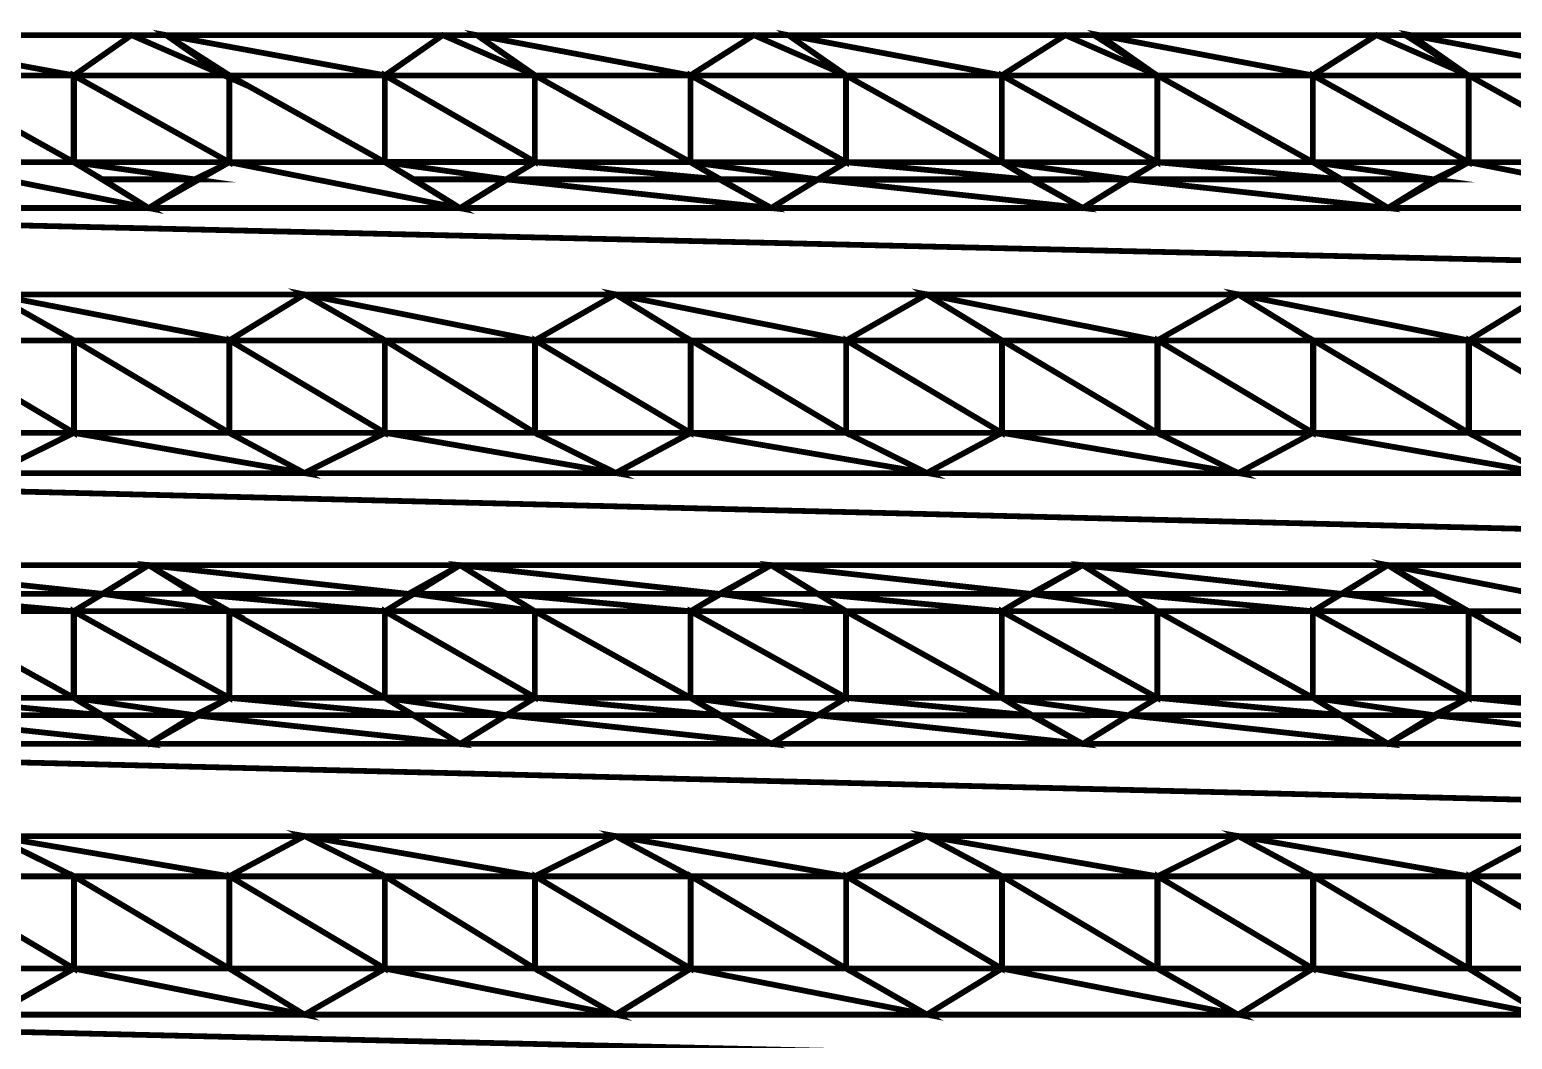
# Model space of a CAD drawing. Extents: x 0 to 210, y 0 to 297.
# Drawn here: x 104.35 to 115.26, y 181.62 to 189.05 of the extents above; entities that cross this region are included whole.
import ezdxf

# ---------------------------------------------------------------- set-up
doc = ezdxf.new("R2010")
doc.units = 0
doc.header["$MEASUREMENT"] = 0
for name, color, linetype in [('C00-00-00-BLACK', 7, 'Continuous'), ('C62-64-65', 252, 'Continuous'), ('C93-95-97', 253, 'Continuous')]:
    doc.layers.add(name, color=color, linetype=linetype)

msp = doc.modelspace()

# ---------------------------------------------------------------- linework, layer by layer
at = {"layer": 'C00-00-00-BLACK', "const_width": 0.0423}
for points in [[(98.7764, 189.005), (126.132, 189.005)], [(104.672, 188.709), (105.095, 189.005)], [(105.35, 189.005), (105.815, 188.709)], [(106.96, 188.709), (107.386, 189.005)], [(107.64, 189.005), (108.064, 188.709)], [(109.209, 188.709), (109.675, 189.005)], [(109.929, 189.005), (110.355, 188.709)], [(111.499, 188.709), (111.967, 189.005)], [(112.178, 189.005), (112.644, 188.709)], [(113.789, 188.709), (114.254, 189.005)], [(114.469, 189.005), (114.935, 188.709)], [(104.672, 188.709), (104.672, 188.07)], [(105.815, 188.709), (105.815, 188.07)], [(106.96, 188.709), (106.96, 188.07)], [(108.064, 188.709), (108.064, 188.07)], [(109.209, 188.709), (109.209, 188.07)], [(110.355, 188.709), (110.355, 188.07)], [(111.499, 188.709), (111.499, 188.07)], [(112.644, 188.709), (112.644, 188.07)], [(113.789, 188.709), (113.789, 188.07)], [(114.935, 188.709), (114.935, 188.07)], [(104.672, 188.07), (105.222, 187.733)], [(105.222, 187.733), (105.815, 188.07)], [(106.96, 188.07), (107.513, 187.733)], [(107.513, 187.733), (108.064, 188.07)], [(109.209, 188.07), (109.802, 187.733)], [(109.802, 187.733), (110.355, 188.07)], [(111.499, 188.07), (112.094, 187.733)], [(112.094, 187.733), (112.644, 188.07)], [(113.789, 188.07), (114.34, 187.733)], [(114.34, 187.733), (114.935, 188.07)], [(104.076, 187.097), (104.672, 186.759)], [(105.815, 186.759), (106.368, 187.097)], [(106.368, 187.097), (106.96, 186.759)], [(108.064, 186.759), (108.657, 187.097)], [(108.657, 187.097), (109.209, 186.759)], [(110.355, 186.759), (110.947, 187.097)], [(110.947, 187.097), (111.499, 186.759)], [(112.644, 186.759), (113.239, 187.097)], [(113.239, 187.097), (113.789, 186.759)], [(114.935, 186.759), (115.485, 187.097)], [(104.672, 186.759), (104.672, 186.079)], [(105.815, 186.759), (105.815, 186.079)], [(106.96, 186.759), (106.96, 186.079)], [(108.064, 186.759), (108.064, 186.079)], [(109.209, 186.759), (109.209, 186.079)], [(110.355, 186.759), (110.355, 186.079)], [(111.499, 186.759), (111.499, 186.079)], [(112.644, 186.759), (112.644, 186.079)], [(113.789, 186.759), (113.789, 186.079)], [(114.935, 186.759), (114.935, 186.079)], [(104.076, 185.783), (104.672, 186.079)], [(105.815, 186.079), (106.368, 185.783)], [(106.368, 185.783), (106.96, 186.079)], [(108.064, 186.079), (108.657, 185.783)], [(108.657, 185.783), (109.209, 186.079)], [(110.355, 186.079), (110.947, 185.783)], [(110.947, 185.783), (111.499, 186.079)], [(112.644, 186.079), (113.239, 185.783)], [(113.239, 185.783), (113.789, 186.079)], [(114.935, 186.079), (115.485, 185.783)], [(104.672, 184.766), (105.222, 185.105)], [(105.222, 185.105), (105.815, 184.766)], [(106.96, 184.766), (107.513, 185.105)], [(107.513, 185.105), (108.064, 184.766)], [(109.209, 184.766), (109.802, 185.105)], [(109.802, 185.105), (110.355, 184.766)], [(111.499, 184.766), (112.094, 185.105)], [(112.094, 185.105), (112.644, 184.766)], [(113.789, 184.766), (114.34, 185.105)], [(114.34, 185.105), (114.935, 184.766)], [(104.672, 184.766), (104.672, 184.129)], [(105.815, 184.766), (105.815, 184.129)], [(106.96, 184.766), (106.96, 184.129)], [(108.064, 184.766), (108.064, 184.129)], [(109.209, 184.766), (109.209, 184.129)], [(110.355, 184.766), (110.355, 184.129)], [(111.499, 184.766), (111.499, 184.129)], [(112.644, 184.766), (112.644, 184.129)], [(113.789, 184.766), (113.789, 184.129)], [(114.935, 184.766), (114.935, 184.129)], [(104.672, 184.129), (105.222, 183.79)], [(105.222, 183.79), (105.815, 184.129)], [(106.96, 184.129), (107.513, 183.79)], [(107.513, 183.79), (108.064, 184.129)], [(109.209, 184.129), (109.802, 183.79)], [(109.802, 183.79), (110.355, 184.129)], [(111.499, 184.129), (112.094, 183.79)], [(112.094, 183.79), (112.644, 184.129)], [(113.789, 184.129), (114.34, 183.79)], [(114.34, 183.79), (114.935, 184.129)], [(104.076, 183.112), (104.672, 182.816)], [(105.815, 182.816), (106.368, 183.112)], [(106.368, 183.112), (106.96, 182.816)], [(108.064, 182.816), (108.657, 183.112)], [(108.657, 183.112), (109.209, 182.816)], [(110.355, 182.816), (110.947, 183.112)], [(110.947, 183.112), (111.499, 182.816)], [(112.644, 182.816), (113.239, 183.112)], [(113.239, 183.112), (113.789, 182.816)], [(114.935, 182.816), (115.485, 183.112)], [(104.672, 182.816), (104.672, 182.137)], [(105.815, 182.816), (105.815, 182.137)], [(106.96, 182.816), (106.96, 182.137)], [(108.064, 182.816), (108.064, 182.137)], [(109.209, 182.816), (109.209, 182.137)], [(110.355, 182.816), (110.355, 182.137)], [(111.499, 182.816), (111.499, 182.137)], [(112.644, 182.816), (112.644, 182.137)], [(113.789, 182.816), (113.789, 182.137)], [(114.935, 182.816), (114.935, 182.137)], [(104.076, 181.798), (104.672, 182.137)], [(105.815, 182.137), (106.368, 181.798)], [(106.368, 181.798), (106.96, 182.137)], [(108.064, 182.137), (108.657, 181.798)], [(108.657, 181.798), (109.209, 182.137)], [(110.355, 182.137), (110.947, 181.798)], [(110.947, 181.798), (111.499, 182.137)], [(112.644, 182.137), (113.239, 181.798)], [(113.239, 181.798), (113.789, 182.137)], [(114.935, 182.137), (115.485, 181.798)]]:
    msp.add_lwpolyline(points, dxfattribs=at)
at = {"layer": 'C62-64-65', "const_width": 0.0423}
for points in [[(105.095, 189.005), (105.775, 188.709), (104.672, 188.709), (105.095, 189.005)], [(105.35, 189.005), (105.095, 189.005), (105.775, 188.709), (105.35, 189.005)], [(107.386, 189.005), (108.066, 188.709), (106.963, 188.709), (107.386, 189.005)], [(107.64, 189.005), (107.386, 189.005), (108.066, 188.709), (107.64, 189.005)], [(109.675, 189.005), (110.352, 188.709), (109.207, 188.709), (109.675, 189.005)], [(109.929, 189.005), (109.675, 189.005), (110.352, 188.709), (109.929, 189.005)], [(111.967, 189.005), (112.644, 188.709), (111.501, 188.709), (111.967, 189.005)], [(112.178, 189.005), (111.967, 189.005), (112.644, 188.709), (112.178, 189.005)], [(114.257, 189.005), (114.935, 188.709), (113.792, 188.709), (114.257, 189.005)], [(114.469, 189.005), (114.257, 189.005), (114.935, 188.709), (114.469, 189.005)], [(105.815, 188.709), (104.669, 188.709), (105.815, 188.07), (105.815, 188.709)], [(104.669, 188.709), (105.815, 188.07), (104.669, 188.07), (104.669, 188.709)], [(108.064, 188.709), (106.96, 188.709), (108.064, 188.073), (108.064, 188.709)], [(106.96, 188.709), (108.064, 188.073), (106.96, 188.073), (106.96, 188.709)], [(110.355, 188.709), (109.209, 188.709), (110.355, 188.07), (110.355, 188.709)], [(109.209, 188.709), (110.355, 188.07), (109.209, 188.07), (109.209, 188.709)], [(112.644, 188.709), (111.499, 188.709), (112.644, 188.07), (112.644, 188.709)], [(111.499, 188.709), (112.644, 188.07), (111.499, 188.07), (111.499, 188.709)], [(114.935, 188.709), (113.789, 188.709), (114.935, 188.07), (114.935, 188.709)], [(113.789, 188.709), (114.935, 188.07), (113.789, 188.07), (113.789, 188.709)], [(104.669, 188.07), (105.561, 187.944), (104.881, 187.944), (104.669, 188.07)], [(106.96, 188.07), (107.852, 187.944), (107.173, 187.944), (106.96, 188.07)], [(109.209, 188.07), (110.144, 187.944), (109.423, 187.944), (109.209, 188.07)], [(111.499, 188.07), (112.431, 187.944), (111.712, 187.944), (111.499, 188.07)], [(113.789, 188.07), (114.68, 187.944), (114.001, 187.944), (113.789, 188.07)], [(105.815, 188.07), (104.669, 188.07), (105.561, 187.944), (105.815, 188.07)], [(108.064, 188.07), (106.96, 188.07), (107.852, 187.944), (108.064, 188.07)], [(110.355, 188.07), (109.209, 188.07), (110.144, 187.944), (110.355, 188.07)], [(112.644, 188.07), (111.499, 188.07), (112.431, 187.944), (112.644, 188.07)], [(114.935, 188.07), (113.789, 188.07), (114.68, 187.944), (114.935, 188.07)], [(104.884, 187.944), (105.561, 187.944), (105.222, 187.733), (104.884, 187.944)], [(107.173, 187.944), (107.852, 187.944), (107.513, 187.733), (107.173, 187.944)], [(109.422, 187.944), (110.144, 187.944), (109.802, 187.733), (109.422, 187.944)], [(111.712, 187.944), (112.431, 187.944), (112.094, 187.733), (111.712, 187.944)], [(114.001, 187.944), (114.68, 187.944), (114.34, 187.733), (114.001, 187.944)], [(104.076, 187.097), (104.672, 186.759), (103.527, 186.759), (104.076, 187.097)], [(106.368, 187.097), (106.96, 186.759), (105.815, 186.759), (106.368, 187.097)], [(108.657, 187.097), (109.209, 186.759), (108.064, 186.759), (108.657, 187.097)], [(110.947, 187.097), (111.499, 186.759), (110.355, 186.759), (110.947, 187.097)], [(113.239, 187.097), (113.789, 186.759), (112.644, 186.759), (113.239, 187.097)], [(115.485, 187.097), (116.08, 186.759), (114.935, 186.759), (115.485, 187.097)], [(103.529, 186.759), (104.672, 186.079), (103.529, 186.079), (103.529, 186.759)], [(105.817, 186.759), (106.96, 186.079), (105.817, 186.079), (105.817, 186.759)], [(108.066, 186.759), (109.209, 186.079), (108.066, 186.079), (108.066, 186.759)], [(110.355, 186.759), (111.499, 186.079), (110.355, 186.079), (110.355, 186.759)], [(112.647, 186.759), (113.789, 186.079), (112.647, 186.079), (112.647, 186.759)], [(114.938, 186.759), (116.08, 186.079), (114.938, 186.079), (114.938, 186.759)], [(104.672, 186.759), (103.529, 186.759), (104.672, 186.079), (104.672, 186.759)], [(106.96, 186.759), (105.817, 186.759), (106.96, 186.079), (106.96, 186.759)], [(109.209, 186.759), (108.066, 186.759), (109.209, 186.079), (109.209, 186.759)], [(111.499, 186.759), (110.355, 186.759), (111.499, 186.079), (111.499, 186.759)], [(113.789, 186.759), (112.647, 186.759), (113.789, 186.079), (113.789, 186.759)], [(116.08, 186.759), (114.938, 186.759), (116.08, 186.079), (116.08, 186.759)], [(103.527, 186.079), (104.672, 186.079), (104.076, 185.783), (103.527, 186.079)], [(105.815, 186.079), (106.96, 186.079), (106.368, 185.783), (105.815, 186.079)], [(108.064, 186.079), (109.209, 186.079), (108.657, 185.783), (108.064, 186.079)], [(110.355, 186.079), (111.499, 186.079), (110.947, 185.783), (110.355, 186.079)], [(112.644, 186.079), (113.789, 186.079), (113.239, 185.783), (112.644, 186.079)], [(114.935, 186.079), (116.08, 186.079), (115.485, 185.783), (114.935, 186.079)], [(105.222, 185.105), (105.561, 184.894), (104.884, 184.894), (105.222, 185.105)], [(107.513, 185.105), (107.852, 184.894), (107.173, 184.894), (107.513, 185.105)], [(109.802, 185.105), (110.144, 184.894), (109.422, 184.894), (109.802, 185.105)], [(112.094, 185.105), (112.431, 184.894), (111.712, 184.894), (112.094, 185.105)], [(114.34, 185.105), (114.68, 184.894), (114.001, 184.894), (114.34, 185.105)], [(105.561, 184.894), (104.881, 184.894), (105.815, 184.766), (105.561, 184.894)], [(104.881, 184.894), (105.815, 184.766), (104.669, 184.766), (104.881, 184.894)], [(107.852, 184.894), (107.173, 184.894), (108.064, 184.766), (107.852, 184.894)], [(107.173, 184.894), (108.064, 184.766), (106.96, 184.766), (107.173, 184.894)], [(110.144, 184.894), (109.423, 184.894), (110.355, 184.766), (110.144, 184.894)], [(109.423, 184.894), (110.355, 184.766), (109.209, 184.766), (109.423, 184.894)], [(112.431, 184.894), (111.712, 184.894), (112.644, 184.766), (112.431, 184.894)], [(111.712, 184.894), (112.644, 184.766), (111.499, 184.766), (111.712, 184.894)], [(114.68, 184.894), (114.001, 184.894), (114.935, 184.766), (114.68, 184.894)], [(114.001, 184.894), (114.935, 184.766), (113.789, 184.766), (114.001, 184.894)], [(105.815, 184.766), (104.669, 184.766), (105.815, 184.129), (105.815, 184.766)], [(104.669, 184.766), (105.815, 184.129), (104.669, 184.129), (104.669, 184.766)], [(108.064, 184.766), (106.96, 184.766), (108.064, 184.132), (108.064, 184.766)], [(106.96, 184.766), (108.064, 184.132), (106.96, 184.132), (106.96, 184.766)], [(110.355, 184.766), (109.209, 184.766), (110.355, 184.129), (110.355, 184.766)], [(109.209, 184.766), (110.355, 184.129), (109.209, 184.129), (109.209, 184.766)], [(112.644, 184.766), (111.499, 184.766), (112.644, 184.129), (112.644, 184.766)], [(111.499, 184.766), (112.644, 184.129), (111.499, 184.129), (111.499, 184.766)], [(114.935, 184.766), (113.789, 184.766), (114.935, 184.129), (114.935, 184.766)], [(113.789, 184.766), (114.935, 184.129), (113.789, 184.129), (113.789, 184.766)], [(105.815, 184.129), (104.669, 184.129), (105.561, 184.001), (105.815, 184.129)], [(104.669, 184.129), (105.561, 184.001), (104.881, 184.001), (104.669, 184.129)], [(108.064, 184.129), (106.96, 184.129), (107.852, 184.001), (108.064, 184.129)], [(106.96, 184.129), (107.852, 184.001), (107.173, 184.001), (106.96, 184.129)], [(110.355, 184.129), (109.209, 184.129), (110.144, 184.001), (110.355, 184.129)], [(109.209, 184.129), (110.144, 184.001), (109.423, 184.001), (109.209, 184.129)], [(112.644, 184.129), (111.499, 184.129), (112.431, 184.001), (112.644, 184.129)], [(111.499, 184.129), (112.431, 184.001), (111.712, 184.001), (111.499, 184.129)], [(114.935, 184.129), (113.789, 184.129), (114.68, 184.001), (114.935, 184.129)], [(113.789, 184.129), (114.68, 184.001), (114.001, 184.001), (113.789, 184.129)], [(104.884, 184.001), (105.561, 184.001), (105.222, 183.79), (104.884, 184.001)], [(107.173, 184.001), (107.852, 184.001), (107.513, 183.79), (107.173, 184.001)], [(109.422, 184.001), (110.144, 184.001), (109.802, 183.79), (109.422, 184.001)], [(111.712, 184.001), (112.431, 184.001), (112.094, 183.79), (111.712, 184.001)], [(114.001, 184.001), (114.68, 184.001), (114.34, 183.79), (114.001, 184.001)], [(104.076, 183.112), (104.672, 182.816), (103.527, 182.816), (104.076, 183.112)], [(106.368, 183.112), (106.96, 182.816), (105.815, 182.816), (106.368, 183.112)], [(108.657, 183.112), (109.209, 182.816), (108.064, 182.816), (108.657, 183.112)], [(110.947, 183.112), (111.499, 182.816), (110.355, 182.816), (110.947, 183.112)], [(113.239, 183.112), (113.789, 182.816), (112.644, 182.816), (113.239, 183.112)], [(115.485, 183.112), (116.08, 182.816), (114.935, 182.816), (115.485, 183.112)], [(104.672, 182.816), (103.529, 182.816), (104.672, 182.137), (104.672, 182.816)], [(103.529, 182.816), (104.672, 182.137), (103.529, 182.137), (103.529, 182.816)], [(106.96, 182.816), (105.817, 182.816), (106.96, 182.137), (106.96, 182.816)], [(105.817, 182.816), (106.96, 182.137), (105.817, 182.137), (105.817, 182.816)], [(109.209, 182.816), (108.066, 182.816), (109.209, 182.137), (109.209, 182.816)], [(108.066, 182.816), (109.209, 182.137), (108.066, 182.137), (108.066, 182.816)], [(111.499, 182.816), (110.355, 182.816), (111.499, 182.137), (111.499, 182.816)], [(110.355, 182.816), (111.499, 182.137), (110.355, 182.137), (110.355, 182.816)], [(113.789, 182.816), (112.647, 182.816), (113.789, 182.137), (113.789, 182.816)], [(112.647, 182.816), (113.789, 182.137), (112.647, 182.137), (112.647, 182.816)], [(116.08, 182.816), (114.938, 182.816), (116.08, 182.137), (116.08, 182.816)], [(114.938, 182.816), (116.08, 182.137), (114.938, 182.137), (114.938, 182.816)], [(103.527, 182.137), (104.672, 182.137), (104.076, 181.798), (103.527, 182.137)], [(105.815, 182.137), (106.96, 182.137), (106.368, 181.798), (105.815, 182.137)], [(108.064, 182.137), (109.209, 182.137), (108.657, 181.798), (108.064, 182.137)], [(110.355, 182.137), (111.499, 182.137), (110.947, 181.798), (110.355, 182.137)], [(112.644, 182.137), (113.789, 182.137), (113.239, 181.798), (112.644, 182.137)], [(114.935, 182.137), (116.08, 182.137), (115.485, 181.798), (114.935, 182.137)]]:
    msp.add_lwpolyline(points, close=True, dxfattribs=at)
at = {"layer": 'C62-64-65'}
for points in [[(105.095, 189.005), (105.775, 188.709), (104.672, 188.709), (105.095, 189.005)], [(105.35, 189.005), (105.095, 189.005), (105.775, 188.709), (105.35, 189.005)], [(107.386, 189.005), (108.066, 188.709), (106.963, 188.709), (107.386, 189.005)], [(107.64, 189.005), (107.386, 189.005), (108.066, 188.709), (107.64, 189.005)], [(109.675, 189.005), (110.352, 188.709), (109.207, 188.709), (109.675, 189.005)], [(109.929, 189.005), (109.675, 189.005), (110.352, 188.709), (109.929, 189.005)], [(111.967, 189.005), (112.644, 188.709), (111.501, 188.709), (111.967, 189.005)], [(112.178, 189.005), (111.967, 189.005), (112.644, 188.709), (112.178, 189.005)], [(114.257, 189.005), (114.935, 188.709), (113.792, 188.709), (114.257, 189.005)], [(114.469, 189.005), (114.257, 189.005), (114.935, 188.709), (114.469, 189.005)], [(105.815, 188.709), (104.669, 188.709), (105.815, 188.07), (105.815, 188.709)], [(104.669, 188.709), (105.815, 188.07), (104.669, 188.07), (104.669, 188.709)], [(108.064, 188.709), (106.96, 188.709), (108.064, 188.073), (108.064, 188.709)], [(106.96, 188.709), (108.064, 188.073), (106.96, 188.073), (106.96, 188.709)], [(110.355, 188.709), (109.209, 188.709), (110.355, 188.07), (110.355, 188.709)], [(109.209, 188.709), (110.355, 188.07), (109.209, 188.07), (109.209, 188.709)], [(112.644, 188.709), (111.499, 188.709), (112.644, 188.07), (112.644, 188.709)], [(111.499, 188.709), (112.644, 188.07), (111.499, 188.07), (111.499, 188.709)], [(114.935, 188.709), (113.789, 188.709), (114.935, 188.07), (114.935, 188.709)], [(113.789, 188.709), (114.935, 188.07), (113.789, 188.07), (113.789, 188.709)], [(105.815, 188.07), (104.669, 188.07), (105.561, 187.944), (105.815, 188.07)], [(104.669, 188.07), (105.561, 187.944), (104.881, 187.944), (104.669, 188.07)], [(108.064, 188.07), (106.96, 188.07), (107.852, 187.944), (108.064, 188.07)], [(106.96, 188.07), (107.852, 187.944), (107.173, 187.944), (106.96, 188.07)], [(110.355, 188.07), (109.209, 188.07), (110.144, 187.944), (110.355, 188.07)], [(109.209, 188.07), (110.144, 187.944), (109.423, 187.944), (109.209, 188.07)], [(112.644, 188.07), (111.499, 188.07), (112.431, 187.944), (112.644, 188.07)], [(111.499, 188.07), (112.431, 187.944), (111.712, 187.944), (111.499, 188.07)], [(114.935, 188.07), (113.789, 188.07), (114.68, 187.944), (114.935, 188.07)], [(113.789, 188.07), (114.68, 187.944), (114.001, 187.944), (113.789, 188.07)], [(104.884, 187.944), (105.561, 187.944), (105.222, 187.733), (104.884, 187.944)], [(107.173, 187.944), (107.852, 187.944), (107.513, 187.733), (107.173, 187.944)], [(109.422, 187.944), (110.144, 187.944), (109.802, 187.733), (109.422, 187.944)], [(111.712, 187.944), (112.431, 187.944), (112.094, 187.733), (111.712, 187.944)], [(114.001, 187.944), (114.68, 187.944), (114.34, 187.733), (114.001, 187.944)], [(104.076, 187.097), (104.672, 186.759), (103.527, 186.759), (104.076, 187.097)], [(106.368, 187.097), (106.96, 186.759), (105.815, 186.759), (106.368, 187.097)], [(108.657, 187.097), (109.209, 186.759), (108.064, 186.759), (108.657, 187.097)], [(110.947, 187.097), (111.499, 186.759), (110.355, 186.759), (110.947, 187.097)], [(113.239, 187.097), (113.789, 186.759), (112.644, 186.759), (113.239, 187.097)], [(115.485, 187.097), (116.08, 186.759), (114.935, 186.759), (115.485, 187.097)], [(104.672, 186.759), (103.529, 186.759), (104.672, 186.079), (104.672, 186.759)], [(103.529, 186.759), (104.672, 186.079), (103.529, 186.079), (103.529, 186.759)], [(106.96, 186.759), (105.817, 186.759), (106.96, 186.079), (106.96, 186.759)], [(105.817, 186.759), (106.96, 186.079), (105.817, 186.079), (105.817, 186.759)], [(109.209, 186.759), (108.066, 186.759), (109.209, 186.079), (109.209, 186.759)], [(108.066, 186.759), (109.209, 186.079), (108.066, 186.079), (108.066, 186.759)], [(111.499, 186.759), (110.355, 186.759), (111.499, 186.079), (111.499, 186.759)], [(110.355, 186.759), (111.499, 186.079), (110.355, 186.079), (110.355, 186.759)], [(113.789, 186.759), (112.647, 186.759), (113.789, 186.079), (113.789, 186.759)], [(112.647, 186.759), (113.789, 186.079), (112.647, 186.079), (112.647, 186.759)], [(116.08, 186.759), (114.938, 186.759), (116.08, 186.079), (116.08, 186.759)], [(114.938, 186.759), (116.08, 186.079), (114.938, 186.079), (114.938, 186.759)], [(103.527, 186.079), (104.672, 186.079), (104.076, 185.783), (103.527, 186.079)], [(105.815, 186.079), (106.96, 186.079), (106.368, 185.783), (105.815, 186.079)], [(108.064, 186.079), (109.209, 186.079), (108.657, 185.783), (108.064, 186.079)], [(110.355, 186.079), (111.499, 186.079), (110.947, 185.783), (110.355, 186.079)], [(112.644, 186.079), (113.789, 186.079), (113.239, 185.783), (112.644, 186.079)], [(114.935, 186.079), (116.08, 186.079), (115.485, 185.783), (114.935, 186.079)], [(105.222, 185.105), (105.561, 184.894), (104.884, 184.894), (105.222, 185.105)], [(107.513, 185.105), (107.852, 184.894), (107.173, 184.894), (107.513, 185.105)], [(109.802, 185.105), (110.144, 184.894), (109.422, 184.894), (109.802, 185.105)], [(112.094, 185.105), (112.431, 184.894), (111.712, 184.894), (112.094, 185.105)], [(114.34, 185.105), (114.68, 184.894), (114.001, 184.894), (114.34, 185.105)], [(104.881, 184.894), (105.815, 184.766), (104.669, 184.766), (104.881, 184.894)], [(105.561, 184.894), (104.881, 184.894), (105.815, 184.766), (105.561, 184.894)], [(107.173, 184.894), (108.064, 184.766), (106.96, 184.766), (107.173, 184.894)], [(107.852, 184.894), (107.173, 184.894), (108.064, 184.766), (107.852, 184.894)], [(109.423, 184.894), (110.355, 184.766), (109.209, 184.766), (109.423, 184.894)], [(110.144, 184.894), (109.423, 184.894), (110.355, 184.766), (110.144, 184.894)], [(111.712, 184.894), (112.644, 184.766), (111.499, 184.766), (111.712, 184.894)], [(112.431, 184.894), (111.712, 184.894), (112.644, 184.766), (112.431, 184.894)], [(114.001, 184.894), (114.935, 184.766), (113.789, 184.766), (114.001, 184.894)], [(114.68, 184.894), (114.001, 184.894), (114.935, 184.766), (114.68, 184.894)], [(105.815, 184.766), (104.669, 184.766), (105.815, 184.129), (105.815, 184.766)], [(104.669, 184.766), (105.815, 184.129), (104.669, 184.129), (104.669, 184.766)], [(108.064, 184.766), (106.96, 184.766), (108.064, 184.132), (108.064, 184.766)], [(106.96, 184.766), (108.064, 184.132), (106.96, 184.132), (106.96, 184.766)], [(110.355, 184.766), (109.209, 184.766), (110.355, 184.129), (110.355, 184.766)], [(109.209, 184.766), (110.355, 184.129), (109.209, 184.129), (109.209, 184.766)], [(112.644, 184.766), (111.499, 184.766), (112.644, 184.129), (112.644, 184.766)], [(111.499, 184.766), (112.644, 184.129), (111.499, 184.129), (111.499, 184.766)], [(114.935, 184.766), (113.789, 184.766), (114.935, 184.129), (114.935, 184.766)], [(113.789, 184.766), (114.935, 184.129), (113.789, 184.129), (113.789, 184.766)], [(105.815, 184.129), (104.669, 184.129), (105.561, 184.001), (105.815, 184.129)], [(104.669, 184.129), (105.561, 184.001), (104.881, 184.001), (104.669, 184.129)], [(108.064, 184.129), (106.96, 184.129), (107.852, 184.001), (108.064, 184.129)], [(106.96, 184.129), (107.852, 184.001), (107.173, 184.001), (106.96, 184.129)], [(110.355, 184.129), (109.209, 184.129), (110.144, 184.001), (110.355, 184.129)], [(109.209, 184.129), (110.144, 184.001), (109.423, 184.001), (109.209, 184.129)], [(112.644, 184.129), (111.499, 184.129), (112.431, 184.001), (112.644, 184.129)], [(111.499, 184.129), (112.431, 184.001), (111.712, 184.001), (111.499, 184.129)], [(114.935, 184.129), (113.789, 184.129), (114.68, 184.001), (114.935, 184.129)], [(113.789, 184.129), (114.68, 184.001), (114.001, 184.001), (113.789, 184.129)], [(104.884, 184.001), (105.561, 184.001), (105.222, 183.79), (104.884, 184.001)], [(107.173, 184.001), (107.852, 184.001), (107.513, 183.79), (107.173, 184.001)], [(109.422, 184.001), (110.144, 184.001), (109.802, 183.79), (109.422, 184.001)], [(111.712, 184.001), (112.431, 184.001), (112.094, 183.79), (111.712, 184.001)], [(114.001, 184.001), (114.68, 184.001), (114.34, 183.79), (114.001, 184.001)], [(104.076, 183.112), (104.672, 182.816), (103.527, 182.816), (104.076, 183.112)], [(106.368, 183.112), (106.96, 182.816), (105.815, 182.816), (106.368, 183.112)], [(108.657, 183.112), (109.209, 182.816), (108.064, 182.816), (108.657, 183.112)], [(110.947, 183.112), (111.499, 182.816), (110.355, 182.816), (110.947, 183.112)], [(113.239, 183.112), (113.789, 182.816), (112.644, 182.816), (113.239, 183.112)], [(115.485, 183.112), (116.08, 182.816), (114.935, 182.816), (115.485, 183.112)], [(104.672, 182.816), (103.529, 182.816), (104.672, 182.137), (104.672, 182.816)], [(103.529, 182.816), (104.672, 182.137), (103.529, 182.137), (103.529, 182.816)], [(106.96, 182.816), (105.817, 182.816), (106.96, 182.137), (106.96, 182.816)], [(105.817, 182.816), (106.96, 182.137), (105.817, 182.137), (105.817, 182.816)], [(109.209, 182.816), (108.066, 182.816), (109.209, 182.137), (109.209, 182.816)], [(108.066, 182.816), (109.209, 182.137), (108.066, 182.137), (108.066, 182.816)], [(111.499, 182.816), (110.355, 182.816), (111.499, 182.137), (111.499, 182.816)], [(110.355, 182.816), (111.499, 182.137), (110.355, 182.137), (110.355, 182.816)], [(113.789, 182.816), (112.647, 182.816), (113.789, 182.137), (113.789, 182.816)], [(112.647, 182.816), (113.789, 182.137), (112.647, 182.137), (112.647, 182.816)], [(116.08, 182.816), (114.938, 182.816), (116.08, 182.137), (116.08, 182.816)], [(114.938, 182.816), (116.08, 182.137), (114.938, 182.137), (114.938, 182.816)], [(103.527, 182.137), (104.672, 182.137), (104.076, 181.798), (103.527, 182.137)], [(105.815, 182.137), (106.96, 182.137), (106.368, 181.798), (105.815, 182.137)], [(108.064, 182.137), (109.209, 182.137), (108.657, 181.798), (108.064, 182.137)], [(110.355, 182.137), (111.499, 182.137), (110.947, 181.798), (110.355, 182.137)], [(112.644, 182.137), (113.789, 182.137), (113.239, 181.798), (112.644, 182.137)], [(114.935, 182.137), (116.08, 182.137), (115.485, 181.798), (114.935, 182.137)]]:
    msp.add_lwpolyline(points, close=True, dxfattribs=at)
at = {"layer": 'C93-95-97', "const_width": 0.0423}
for points in [[(105.095, 189.005), (103.061, 189.005), (104.672, 188.709), (105.095, 189.005)], [(103.061, 189.005), (104.672, 188.709), (103.527, 188.709), (103.061, 189.005)], [(107.386, 189.005), (105.352, 189.005), (106.963, 188.709), (107.386, 189.005)], [(105.352, 189.005), (106.963, 188.709), (105.817, 188.709), (105.352, 189.005)], [(109.675, 189.005), (107.637, 189.005), (109.207, 188.709), (109.675, 189.005)], [(107.637, 189.005), (109.207, 188.709), (108.061, 188.709), (107.637, 189.005)], [(111.967, 189.005), (109.929, 189.005), (111.499, 188.709), (111.967, 189.005)], [(109.929, 189.005), (111.499, 188.709), (110.352, 188.709), (109.929, 189.005)], [(114.254, 189.005), (112.218, 189.005), (113.787, 188.709), (114.254, 189.005)], [(112.218, 189.005), (113.787, 188.709), (112.641, 188.709), (112.218, 189.005)], [(116.546, 189.005), (114.51, 189.005), (116.078, 188.709), (116.546, 189.005)], [(114.51, 189.005), (116.078, 188.709), (114.933, 188.709), (114.51, 189.005)], [(104.672, 188.709), (103.527, 188.709), (104.672, 188.07), (104.672, 188.709)], [(103.527, 188.709), (104.672, 188.07), (103.527, 188.07), (103.527, 188.709)], [(106.96, 188.709), (105.815, 188.709), (106.96, 188.07), (106.96, 188.709)], [(105.815, 188.709), (106.96, 188.07), (105.815, 188.07), (105.815, 188.709)], [(109.209, 188.709), (108.064, 188.709), (109.209, 188.07), (109.209, 188.709)], [(108.064, 188.709), (109.209, 188.07), (108.064, 188.07), (108.064, 188.709)], [(111.499, 188.709), (110.352, 188.709), (111.499, 188.07), (111.499, 188.709)], [(110.352, 188.709), (111.499, 188.07), (110.352, 188.07), (110.352, 188.709)], [(113.789, 188.709), (112.644, 188.709), (113.789, 188.07), (113.789, 188.709)], [(112.644, 188.709), (113.789, 188.07), (112.644, 188.07), (112.644, 188.709)], [(116.08, 188.709), (114.935, 188.709), (116.08, 188.07), (116.08, 188.709)], [(114.935, 188.709), (116.08, 188.07), (114.935, 188.07), (114.935, 188.709)], [(103.527, 188.07), (105.222, 187.733), (102.934, 187.733), (103.527, 188.07)], [(104.672, 188.07), (103.527, 188.07), (105.222, 187.733), (104.672, 188.07)], [(105.815, 188.07), (107.51, 187.733), (105.222, 187.733), (105.815, 188.07)], [(106.96, 188.07), (105.815, 188.07), (107.51, 187.733), (106.96, 188.07)], [(109.209, 188.07), (108.064, 188.07), (109.422, 187.944), (109.209, 188.07)], [(108.064, 188.07), (109.422, 187.944), (107.852, 187.944), (108.064, 188.07)], [(111.499, 188.07), (110.355, 188.07), (111.712, 187.941), (111.499, 188.07)], [(110.355, 188.07), (111.712, 187.941), (110.144, 187.941), (110.355, 188.07)], [(113.789, 188.07), (112.644, 188.07), (114.001, 187.944), (113.789, 188.07)], [(112.644, 188.07), (114.001, 187.944), (112.431, 187.944), (112.644, 188.07)], [(114.935, 188.07), (116.632, 187.733), (114.343, 187.733), (114.935, 188.07)], [(116.08, 188.07), (114.935, 188.07), (116.632, 187.733), (116.08, 188.07)], [(107.852, 187.944), (109.805, 187.733), (107.513, 187.733), (107.852, 187.944)], [(109.422, 187.944), (107.852, 187.944), (109.805, 187.733), (109.422, 187.944)], [(110.144, 187.944), (112.097, 187.733), (109.805, 187.733), (110.144, 187.944)], [(111.712, 187.944), (110.144, 187.944), (112.097, 187.733), (111.712, 187.944)], [(112.431, 187.944), (114.343, 187.733), (112.094, 187.733), (112.431, 187.944)], [(114.001, 187.944), (112.431, 187.944), (114.343, 187.733), (114.001, 187.944)], [(98.7764, 187.733), (126.132, 187.097), (98.7764, 187.097), (98.7764, 187.733)], [(126.132, 187.733), (98.7764, 187.733), (126.132, 187.097), (126.132, 187.733)], [(106.368, 187.097), (104.076, 187.097), (105.817, 186.759), (106.368, 187.097)], [(104.076, 187.097), (105.817, 186.759), (104.672, 186.759), (104.076, 187.097)], [(108.657, 187.097), (106.368, 187.097), (108.064, 186.759), (108.657, 187.097)], [(106.368, 187.097), (108.064, 186.759), (106.96, 186.759), (106.368, 187.097)], [(110.947, 187.097), (108.66, 187.097), (110.355, 186.759), (110.947, 187.097)], [(108.66, 187.097), (110.355, 186.759), (109.209, 186.759), (108.66, 187.097)], [(113.239, 187.097), (110.947, 187.097), (112.644, 186.759), (113.239, 187.097)], [(110.947, 187.097), (112.644, 186.759), (111.501, 186.759), (110.947, 187.097)], [(115.485, 187.097), (113.239, 187.097), (114.935, 186.759), (115.485, 187.097)], [(113.239, 187.097), (114.935, 186.759), (113.789, 186.759), (113.239, 187.097)], [(104.672, 186.759), (105.815, 186.079), (104.672, 186.079), (104.672, 186.759)], [(106.96, 186.759), (108.064, 186.079), (106.96, 186.079), (106.96, 186.759)], [(109.212, 186.759), (110.355, 186.079), (109.212, 186.079), (109.212, 186.759)], [(111.501, 186.759), (112.644, 186.079), (111.501, 186.079), (111.501, 186.759)], [(113.792, 186.759), (114.935, 186.079), (113.792, 186.079), (113.792, 186.759)], [(105.815, 186.759), (104.672, 186.759), (105.815, 186.079), (105.815, 186.759)], [(108.064, 186.759), (106.96, 186.759), (108.064, 186.079), (108.064, 186.759)], [(110.355, 186.759), (109.212, 186.759), (110.355, 186.079), (110.355, 186.759)], [(112.644, 186.759), (111.501, 186.759), (112.644, 186.079), (112.644, 186.759)], [(114.935, 186.759), (113.792, 186.759), (114.935, 186.079), (114.935, 186.759)], [(104.669, 186.079), (106.368, 185.783), (104.076, 185.783), (104.669, 186.079)], [(105.815, 186.079), (104.669, 186.079), (106.368, 185.783), (105.815, 186.079)], [(106.963, 186.079), (108.66, 185.783), (106.368, 185.783), (106.963, 186.079)], [(108.064, 186.079), (106.963, 186.079), (108.66, 185.783), (108.064, 186.079)], [(109.212, 186.079), (110.95, 185.783), (108.66, 185.783), (109.212, 186.079)], [(110.355, 186.079), (109.212, 186.079), (110.95, 185.783), (110.355, 186.079)], [(111.501, 186.079), (113.239, 185.783), (110.947, 185.783), (111.501, 186.079)], [(112.644, 186.079), (111.501, 186.079), (113.239, 185.783), (112.644, 186.079)], [(113.789, 186.079), (115.485, 185.783), (113.239, 185.783), (113.789, 186.079)], [(114.935, 186.079), (113.789, 186.079), (115.485, 185.783), (114.935, 186.079)], [(98.7764, 185.783), (126.132, 185.105), (98.7764, 185.105), (98.7764, 185.783)], [(126.132, 185.783), (98.7764, 185.783), (126.132, 185.105), (126.132, 185.783)], [(105.222, 185.105), (102.931, 185.105), (104.884, 184.894), (105.222, 185.105)], [(102.931, 185.105), (104.884, 184.894), (103.271, 184.894), (102.931, 185.105)], [(107.513, 185.105), (105.224, 185.105), (107.133, 184.894), (107.513, 185.105)], [(105.224, 185.105), (107.133, 184.894), (105.563, 184.894), (105.224, 185.105)], [(109.802, 185.105), (107.513, 185.105), (109.422, 184.894), (109.802, 185.105)], [(107.513, 185.105), (109.422, 184.894), (107.852, 184.894), (107.513, 185.105)], [(112.094, 185.105), (109.805, 185.105), (111.712, 184.894), (112.094, 185.105)], [(109.805, 185.105), (111.712, 184.894), (110.144, 184.894), (109.805, 185.105)], [(114.34, 185.105), (112.094, 185.105), (114.001, 184.894), (114.34, 185.105)], [(112.094, 185.105), (114.001, 184.894), (112.431, 184.894), (112.094, 185.105)], [(116.632, 185.105), (114.34, 185.105), (116.08, 184.766), (116.632, 185.105)], [(114.34, 185.105), (116.08, 184.766), (114.935, 184.766), (114.34, 185.105)], [(104.884, 184.894), (103.271, 184.894), (104.672, 184.766), (104.884, 184.894)], [(103.271, 184.894), (104.672, 184.766), (103.527, 184.766), (103.271, 184.894)], [(107.173, 184.894), (105.561, 184.894), (106.96, 184.766), (107.173, 184.894)], [(105.561, 184.894), (106.96, 184.766), (105.815, 184.766), (105.561, 184.894)], [(109.422, 184.894), (107.852, 184.894), (109.209, 184.766), (109.422, 184.894)], [(107.852, 184.894), (109.209, 184.766), (108.064, 184.766), (107.852, 184.894)], [(111.712, 184.894), (110.144, 184.894), (111.501, 184.766), (111.712, 184.894)], [(110.144, 184.894), (111.501, 184.766), (110.355, 184.766), (110.144, 184.894)], [(114.001, 184.894), (112.431, 184.894), (113.789, 184.766), (114.001, 184.894)], [(112.431, 184.894), (113.789, 184.766), (112.644, 184.766), (112.431, 184.894)], [(104.672, 184.766), (103.527, 184.766), (104.672, 184.129), (104.672, 184.766)], [(103.527, 184.766), (104.672, 184.129), (103.527, 184.129), (103.527, 184.766)], [(106.96, 184.766), (105.815, 184.766), (106.96, 184.129), (106.96, 184.766)], [(105.815, 184.766), (106.96, 184.129), (105.815, 184.129), (105.815, 184.766)], [(109.209, 184.766), (108.064, 184.766), (109.209, 184.129), (109.209, 184.766)], [(108.064, 184.766), (109.209, 184.129), (108.064, 184.129), (108.064, 184.766)], [(111.499, 184.766), (110.352, 184.766), (111.499, 184.129), (111.499, 184.766)], [(110.352, 184.766), (111.499, 184.129), (110.352, 184.129), (110.352, 184.766)], [(113.789, 184.766), (112.644, 184.766), (113.789, 184.129), (113.789, 184.766)], [(112.644, 184.766), (113.789, 184.129), (112.644, 184.129), (112.644, 184.766)], [(116.08, 184.766), (114.935, 184.766), (116.08, 184.129), (116.08, 184.766)], [(114.935, 184.766), (116.08, 184.129), (114.935, 184.129), (114.935, 184.766)], [(104.672, 184.129), (103.527, 184.129), (104.884, 184.001), (104.672, 184.129)], [(103.527, 184.129), (104.884, 184.001), (103.271, 184.001), (103.527, 184.129)], [(106.96, 184.129), (105.815, 184.129), (107.173, 184.001), (106.96, 184.129)], [(105.815, 184.129), (107.173, 184.001), (105.561, 184.001), (105.815, 184.129)], [(109.209, 184.129), (108.064, 184.129), (109.422, 184.001), (109.209, 184.129)], [(108.064, 184.129), (109.422, 184.001), (107.852, 184.001), (108.064, 184.129)], [(111.499, 184.129), (110.355, 184.129), (111.712, 184), (111.499, 184.129)], [(110.355, 184.129), (111.712, 184), (110.144, 184), (110.355, 184.129)], [(113.789, 184.129), (112.644, 184.129), (114.001, 184.001), (113.789, 184.129)], [(112.644, 184.129), (114.001, 184.001), (112.431, 184.001), (112.644, 184.129)], [(116.08, 184.129), (114.935, 184.129), (116.25, 184.001), (116.08, 184.129)], [(114.935, 184.129), (116.25, 184.001), (114.68, 184.001), (114.935, 184.129)], [(103.271, 184.001), (105.224, 183.79), (102.934, 183.79), (103.271, 184.001)], [(104.884, 184.001), (103.271, 184.001), (105.224, 183.79), (104.884, 184.001)], [(105.561, 184.001), (107.513, 183.79), (105.222, 183.79), (105.561, 184.001)], [(107.173, 184.001), (105.561, 184.001), (107.513, 183.79), (107.173, 184.001)], [(107.852, 184.001), (109.805, 183.79), (107.513, 183.79), (107.852, 184.001)], [(109.422, 184.001), (107.852, 184.001), (109.805, 183.79), (109.422, 184.001)], [(110.144, 184.001), (112.097, 183.79), (109.805, 183.79), (110.144, 184.001)], [(111.712, 184.001), (110.144, 184.001), (112.097, 183.79), (111.712, 184.001)], [(112.431, 184.001), (114.343, 183.79), (112.094, 183.79), (112.431, 184.001)], [(114.001, 184.001), (112.431, 184.001), (114.343, 183.79), (114.001, 184.001)], [(114.68, 184.001), (116.633, 183.79), (114.343, 183.79), (114.68, 184.001)], [(116.25, 184.001), (114.68, 184.001), (116.633, 183.79), (116.25, 184.001)], [(98.7764, 183.79), (126.132, 183.112), (98.7764, 183.112), (98.7764, 183.79)], [(126.132, 183.79), (98.7764, 183.79), (126.132, 183.112), (126.132, 183.79)], [(106.368, 183.112), (104.076, 183.112), (105.815, 182.816), (106.368, 183.112)], [(104.076, 183.112), (105.815, 182.816), (104.669, 182.816), (104.076, 183.112)], [(108.657, 183.112), (106.368, 183.112), (108.064, 182.816), (108.657, 183.112)], [(106.368, 183.112), (108.064, 182.816), (106.96, 182.816), (106.368, 183.112)], [(110.947, 183.112), (108.657, 183.112), (110.352, 182.816), (110.947, 183.112)], [(108.657, 183.112), (110.352, 182.816), (109.209, 182.816), (108.657, 183.112)], [(113.239, 183.112), (110.947, 183.112), (112.644, 182.816), (113.239, 183.112)], [(110.947, 183.112), (112.644, 182.816), (111.501, 182.816), (110.947, 183.112)], [(115.485, 183.112), (113.239, 183.112), (114.935, 182.816), (115.485, 183.112)], [(113.239, 183.112), (114.935, 182.816), (113.789, 182.816), (113.239, 183.112)], [(117.777, 183.112), (115.485, 183.112), (117.224, 182.816), (117.777, 183.112)], [(105.815, 182.816), (104.672, 182.816), (105.815, 182.137), (105.815, 182.816)], [(104.672, 182.816), (105.815, 182.137), (104.672, 182.137), (104.672, 182.816)], [(108.064, 182.816), (106.96, 182.816), (108.064, 182.137), (108.064, 182.816)], [(106.96, 182.816), (108.064, 182.137), (106.96, 182.137), (106.96, 182.816)], [(110.355, 182.816), (109.212, 182.816), (110.355, 182.137), (110.355, 182.816)], [(109.212, 182.816), (110.355, 182.137), (109.212, 182.137), (109.212, 182.816)], [(112.644, 182.816), (111.501, 182.816), (112.644, 182.137), (112.644, 182.816)], [(111.501, 182.816), (112.644, 182.137), (111.501, 182.137), (111.501, 182.816)], [(114.935, 182.816), (113.792, 182.816), (114.935, 182.137), (114.935, 182.816)], [(113.792, 182.816), (114.935, 182.137), (113.792, 182.137), (113.792, 182.816)], [(104.672, 182.137), (106.368, 181.798), (104.076, 181.798), (104.672, 182.137)], [(105.815, 182.137), (104.672, 182.137), (106.368, 181.798), (105.815, 182.137)], [(106.96, 182.137), (108.657, 181.798), (106.368, 181.798), (106.96, 182.137)], [(108.064, 182.137), (106.96, 182.137), (108.657, 181.798), (108.064, 182.137)], [(109.212, 182.137), (110.95, 181.798), (108.66, 181.798), (109.212, 182.137)], [(110.355, 182.137), (109.212, 182.137), (110.95, 181.798), (110.355, 182.137)], [(111.501, 182.137), (113.239, 181.798), (110.947, 181.798), (111.501, 182.137)], [(112.644, 182.137), (111.501, 182.137), (113.239, 181.798), (112.644, 182.137)], [(113.789, 182.137), (115.485, 181.798), (113.239, 181.798), (113.789, 182.137)], [(114.935, 182.137), (113.789, 182.137), (115.485, 181.798), (114.935, 182.137)], [(98.7764, 181.798), (126.132, 181.162), (98.7764, 181.162), (98.7764, 181.798)], [(126.132, 181.798), (98.7764, 181.798), (126.132, 181.162), (126.132, 181.798)]]:
    msp.add_lwpolyline(points, close=True, dxfattribs=at)
at = {"layer": 'C93-95-97'}
for points in [[(105.095, 189.005), (103.061, 189.005), (104.672, 188.709), (105.095, 189.005)], [(103.061, 189.005), (104.672, 188.709), (103.527, 188.709), (103.061, 189.005)], [(107.386, 189.005), (105.352, 189.005), (106.963, 188.709), (107.386, 189.005)], [(105.352, 189.005), (106.963, 188.709), (105.817, 188.709), (105.352, 189.005)], [(109.675, 189.005), (107.637, 189.005), (109.207, 188.709), (109.675, 189.005)], [(107.637, 189.005), (109.207, 188.709), (108.061, 188.709), (107.637, 189.005)], [(111.967, 189.005), (109.929, 189.005), (111.499, 188.709), (111.967, 189.005)], [(109.929, 189.005), (111.499, 188.709), (110.352, 188.709), (109.929, 189.005)], [(114.254, 189.005), (112.218, 189.005), (113.787, 188.709), (114.254, 189.005)], [(112.218, 189.005), (113.787, 188.709), (112.641, 188.709), (112.218, 189.005)], [(116.546, 189.005), (114.51, 189.005), (116.078, 188.709), (116.546, 189.005)], [(114.51, 189.005), (116.078, 188.709), (114.933, 188.709), (114.51, 189.005)], [(104.672, 188.709), (103.527, 188.709), (104.672, 188.07), (104.672, 188.709)], [(103.527, 188.709), (104.672, 188.07), (103.527, 188.07), (103.527, 188.709)], [(106.96, 188.709), (105.815, 188.709), (106.96, 188.07), (106.96, 188.709)], [(105.815, 188.709), (106.96, 188.07), (105.815, 188.07), (105.815, 188.709)], [(109.209, 188.709), (108.064, 188.709), (109.209, 188.07), (109.209, 188.709)], [(108.064, 188.709), (109.209, 188.07), (108.064, 188.07), (108.064, 188.709)], [(111.499, 188.709), (110.352, 188.709), (111.499, 188.07), (111.499, 188.709)], [(110.352, 188.709), (111.499, 188.07), (110.352, 188.07), (110.352, 188.709)], [(113.789, 188.709), (112.644, 188.709), (113.789, 188.07), (113.789, 188.709)], [(112.644, 188.709), (113.789, 188.07), (112.644, 188.07), (112.644, 188.709)], [(116.08, 188.709), (114.935, 188.709), (116.08, 188.07), (116.08, 188.709)], [(114.935, 188.709), (116.08, 188.07), (114.935, 188.07), (114.935, 188.709)], [(103.527, 188.07), (105.222, 187.733), (102.934, 187.733), (103.527, 188.07)], [(104.672, 188.07), (103.527, 188.07), (105.222, 187.733), (104.672, 188.07)], [(105.815, 188.07), (107.51, 187.733), (105.222, 187.733), (105.815, 188.07)], [(106.96, 188.07), (105.815, 188.07), (107.51, 187.733), (106.96, 188.07)], [(108.064, 188.07), (109.422, 187.944), (107.852, 187.944), (108.064, 188.07)], [(109.209, 188.07), (108.064, 188.07), (109.422, 187.944), (109.209, 188.07)], [(110.355, 188.07), (111.712, 187.941), (110.144, 187.941), (110.355, 188.07)], [(111.499, 188.07), (110.355, 188.07), (111.712, 187.941), (111.499, 188.07)], [(112.644, 188.07), (114.001, 187.944), (112.431, 187.944), (112.644, 188.07)], [(113.789, 188.07), (112.644, 188.07), (114.001, 187.944), (113.789, 188.07)], [(114.935, 188.07), (116.632, 187.733), (114.343, 187.733), (114.935, 188.07)], [(116.08, 188.07), (114.935, 188.07), (116.632, 187.733), (116.08, 188.07)], [(107.852, 187.944), (109.805, 187.733), (107.513, 187.733), (107.852, 187.944)], [(109.422, 187.944), (107.852, 187.944), (109.805, 187.733), (109.422, 187.944)], [(110.144, 187.944), (112.097, 187.733), (109.805, 187.733), (110.144, 187.944)], [(111.712, 187.944), (110.144, 187.944), (112.097, 187.733), (111.712, 187.944)], [(112.431, 187.944), (114.343, 187.733), (112.094, 187.733), (112.431, 187.944)], [(114.001, 187.944), (112.431, 187.944), (114.343, 187.733), (114.001, 187.944)], [(126.132, 187.733), (98.7764, 187.733), (126.132, 187.097), (126.132, 187.733)], [(98.7764, 187.733), (126.132, 187.097), (98.7764, 187.097), (98.7764, 187.733)], [(106.368, 187.097), (104.076, 187.097), (105.817, 186.759), (106.368, 187.097)], [(104.076, 187.097), (105.817, 186.759), (104.672, 186.759), (104.076, 187.097)], [(108.657, 187.097), (106.368, 187.097), (108.064, 186.759), (108.657, 187.097)], [(106.368, 187.097), (108.064, 186.759), (106.96, 186.759), (106.368, 187.097)], [(110.947, 187.097), (108.66, 187.097), (110.355, 186.759), (110.947, 187.097)], [(108.66, 187.097), (110.355, 186.759), (109.209, 186.759), (108.66, 187.097)], [(113.239, 187.097), (110.947, 187.097), (112.644, 186.759), (113.239, 187.097)], [(110.947, 187.097), (112.644, 186.759), (111.501, 186.759), (110.947, 187.097)], [(115.485, 187.097), (113.239, 187.097), (114.935, 186.759), (115.485, 187.097)], [(113.239, 187.097), (114.935, 186.759), (113.789, 186.759), (113.239, 187.097)], [(105.815, 186.759), (104.672, 186.759), (105.815, 186.079), (105.815, 186.759)], [(104.672, 186.759), (105.815, 186.079), (104.672, 186.079), (104.672, 186.759)], [(108.064, 186.759), (106.96, 186.759), (108.064, 186.079), (108.064, 186.759)], [(106.96, 186.759), (108.064, 186.079), (106.96, 186.079), (106.96, 186.759)], [(110.355, 186.759), (109.212, 186.759), (110.355, 186.079), (110.355, 186.759)], [(109.212, 186.759), (110.355, 186.079), (109.212, 186.079), (109.212, 186.759)], [(112.644, 186.759), (111.501, 186.759), (112.644, 186.079), (112.644, 186.759)], [(111.501, 186.759), (112.644, 186.079), (111.501, 186.079), (111.501, 186.759)], [(114.935, 186.759), (113.792, 186.759), (114.935, 186.079), (114.935, 186.759)], [(113.792, 186.759), (114.935, 186.079), (113.792, 186.079), (113.792, 186.759)], [(104.669, 186.079), (106.368, 185.783), (104.076, 185.783), (104.669, 186.079)], [(105.815, 186.079), (104.669, 186.079), (106.368, 185.783), (105.815, 186.079)], [(106.963, 186.079), (108.66, 185.783), (106.368, 185.783), (106.963, 186.079)], [(108.064, 186.079), (106.963, 186.079), (108.66, 185.783), (108.064, 186.079)], [(109.212, 186.079), (110.95, 185.783), (108.66, 185.783), (109.212, 186.079)], [(110.355, 186.079), (109.212, 186.079), (110.95, 185.783), (110.355, 186.079)], [(111.501, 186.079), (113.239, 185.783), (110.947, 185.783), (111.501, 186.079)], [(112.644, 186.079), (111.501, 186.079), (113.239, 185.783), (112.644, 186.079)], [(113.789, 186.079), (115.485, 185.783), (113.239, 185.783), (113.789, 186.079)], [(114.935, 186.079), (113.789, 186.079), (115.485, 185.783), (114.935, 186.079)], [(126.132, 185.783), (98.7764, 185.783), (126.132, 185.105), (126.132, 185.783)], [(98.7764, 185.783), (126.132, 185.105), (98.7764, 185.105), (98.7764, 185.783)], [(105.222, 185.105), (102.931, 185.105), (104.884, 184.894), (105.222, 185.105)], [(102.931, 185.105), (104.884, 184.894), (103.271, 184.894), (102.931, 185.105)], [(107.513, 185.105), (105.224, 185.105), (107.133, 184.894), (107.513, 185.105)], [(105.224, 185.105), (107.133, 184.894), (105.563, 184.894), (105.224, 185.105)], [(109.802, 185.105), (107.513, 185.105), (109.422, 184.894), (109.802, 185.105)], [(107.513, 185.105), (109.422, 184.894), (107.852, 184.894), (107.513, 185.105)], [(112.094, 185.105), (109.805, 185.105), (111.712, 184.894), (112.094, 185.105)], [(109.805, 185.105), (111.712, 184.894), (110.144, 184.894), (109.805, 185.105)], [(114.34, 185.105), (112.094, 185.105), (114.001, 184.894), (114.34, 185.105)], [(112.094, 185.105), (114.001, 184.894), (112.431, 184.894), (112.094, 185.105)], [(116.632, 185.105), (114.34, 185.105), (116.08, 184.766), (116.632, 185.105)], [(114.34, 185.105), (116.08, 184.766), (114.935, 184.766), (114.34, 185.105)], [(104.884, 184.894), (103.271, 184.894), (104.672, 184.766), (104.884, 184.894)], [(103.271, 184.894), (104.672, 184.766), (103.527, 184.766), (103.271, 184.894)], [(107.173, 184.894), (105.561, 184.894), (106.96, 184.766), (107.173, 184.894)], [(105.561, 184.894), (106.96, 184.766), (105.815, 184.766), (105.561, 184.894)], [(109.422, 184.894), (107.852, 184.894), (109.209, 184.766), (109.422, 184.894)], [(107.852, 184.894), (109.209, 184.766), (108.064, 184.766), (107.852, 184.894)], [(111.712, 184.894), (110.144, 184.894), (111.501, 184.766), (111.712, 184.894)], [(110.144, 184.894), (111.501, 184.766), (110.355, 184.766), (110.144, 184.894)], [(114.001, 184.894), (112.431, 184.894), (113.789, 184.766), (114.001, 184.894)], [(112.431, 184.894), (113.789, 184.766), (112.644, 184.766), (112.431, 184.894)], [(104.672, 184.766), (103.527, 184.766), (104.672, 184.129), (104.672, 184.766)], [(103.527, 184.766), (104.672, 184.129), (103.527, 184.129), (103.527, 184.766)], [(106.96, 184.766), (105.815, 184.766), (106.96, 184.129), (106.96, 184.766)], [(105.815, 184.766), (106.96, 184.129), (105.815, 184.129), (105.815, 184.766)], [(109.209, 184.766), (108.064, 184.766), (109.209, 184.129), (109.209, 184.766)], [(108.064, 184.766), (109.209, 184.129), (108.064, 184.129), (108.064, 184.766)], [(111.499, 184.766), (110.352, 184.766), (111.499, 184.129), (111.499, 184.766)], [(110.352, 184.766), (111.499, 184.129), (110.352, 184.129), (110.352, 184.766)], [(113.789, 184.766), (112.644, 184.766), (113.789, 184.129), (113.789, 184.766)], [(112.644, 184.766), (113.789, 184.129), (112.644, 184.129), (112.644, 184.766)], [(116.08, 184.766), (114.935, 184.766), (116.08, 184.129), (116.08, 184.766)], [(114.935, 184.766), (116.08, 184.129), (114.935, 184.129), (114.935, 184.766)], [(103.527, 184.129), (104.884, 184.001), (103.271, 184.001), (103.527, 184.129)], [(104.672, 184.129), (103.527, 184.129), (104.884, 184.001), (104.672, 184.129)], [(105.815, 184.129), (107.173, 184.001), (105.561, 184.001), (105.815, 184.129)], [(106.96, 184.129), (105.815, 184.129), (107.173, 184.001), (106.96, 184.129)], [(108.064, 184.129), (109.422, 184.001), (107.852, 184.001), (108.064, 184.129)], [(109.209, 184.129), (108.064, 184.129), (109.422, 184.001), (109.209, 184.129)], [(110.355, 184.129), (111.712, 184), (110.144, 184), (110.355, 184.129)], [(111.499, 184.129), (110.355, 184.129), (111.712, 184), (111.499, 184.129)], [(112.644, 184.129), (114.001, 184.001), (112.431, 184.001), (112.644, 184.129)], [(113.789, 184.129), (112.644, 184.129), (114.001, 184.001), (113.789, 184.129)], [(114.935, 184.129), (116.25, 184.001), (114.68, 184.001), (114.935, 184.129)], [(116.08, 184.129), (114.935, 184.129), (116.25, 184.001), (116.08, 184.129)], [(103.271, 184.001), (105.224, 183.79), (102.934, 183.79), (103.271, 184.001)], [(104.884, 184.001), (103.271, 184.001), (105.224, 183.79), (104.884, 184.001)], [(105.561, 184.001), (107.513, 183.79), (105.222, 183.79), (105.561, 184.001)], [(107.173, 184.001), (105.561, 184.001), (107.513, 183.79), (107.173, 184.001)], [(107.852, 184.001), (109.805, 183.79), (107.513, 183.79), (107.852, 184.001)], [(109.422, 184.001), (107.852, 184.001), (109.805, 183.79), (109.422, 184.001)], [(110.144, 184.001), (112.097, 183.79), (109.805, 183.79), (110.144, 184.001)], [(111.712, 184.001), (110.144, 184.001), (112.097, 183.79), (111.712, 184.001)], [(112.431, 184.001), (114.343, 183.79), (112.094, 183.79), (112.431, 184.001)], [(114.001, 184.001), (112.431, 184.001), (114.343, 183.79), (114.001, 184.001)], [(114.68, 184.001), (116.633, 183.79), (114.343, 183.79), (114.68, 184.001)], [(116.25, 184.001), (114.68, 184.001), (116.633, 183.79), (116.25, 184.001)], [(126.132, 183.79), (98.7764, 183.79), (126.132, 183.112), (126.132, 183.79)], [(98.7764, 183.79), (126.132, 183.112), (98.7764, 183.112), (98.7764, 183.79)], [(106.368, 183.112), (104.076, 183.112), (105.815, 182.816), (106.368, 183.112)], [(104.076, 183.112), (105.815, 182.816), (104.669, 182.816), (104.076, 183.112)], [(108.657, 183.112), (106.368, 183.112), (108.064, 182.816), (108.657, 183.112)], [(106.368, 183.112), (108.064, 182.816), (106.96, 182.816), (106.368, 183.112)], [(110.947, 183.112), (108.657, 183.112), (110.352, 182.816), (110.947, 183.112)], [(108.657, 183.112), (110.352, 182.816), (109.209, 182.816), (108.657, 183.112)], [(113.239, 183.112), (110.947, 183.112), (112.644, 182.816), (113.239, 183.112)], [(110.947, 183.112), (112.644, 182.816), (111.501, 182.816), (110.947, 183.112)], [(115.485, 183.112), (113.239, 183.112), (114.935, 182.816), (115.485, 183.112)], [(113.239, 183.112), (114.935, 182.816), (113.789, 182.816), (113.239, 183.112)], [(105.815, 182.816), (104.672, 182.816), (105.815, 182.137), (105.815, 182.816)], [(104.672, 182.816), (105.815, 182.137), (104.672, 182.137), (104.672, 182.816)], [(108.064, 182.816), (106.96, 182.816), (108.064, 182.137), (108.064, 182.816)], [(106.96, 182.816), (108.064, 182.137), (106.96, 182.137), (106.96, 182.816)], [(110.355, 182.816), (109.212, 182.816), (110.355, 182.137), (110.355, 182.816)], [(109.212, 182.816), (110.355, 182.137), (109.212, 182.137), (109.212, 182.816)], [(112.644, 182.816), (111.501, 182.816), (112.644, 182.137), (112.644, 182.816)], [(111.501, 182.816), (112.644, 182.137), (111.501, 182.137), (111.501, 182.816)], [(114.935, 182.816), (113.792, 182.816), (114.935, 182.137), (114.935, 182.816)], [(113.792, 182.816), (114.935, 182.137), (113.792, 182.137), (113.792, 182.816)], [(104.672, 182.137), (106.368, 181.798), (104.076, 181.798), (104.672, 182.137)], [(105.815, 182.137), (104.672, 182.137), (106.368, 181.798), (105.815, 182.137)], [(106.96, 182.137), (108.657, 181.798), (106.368, 181.798), (106.96, 182.137)], [(108.064, 182.137), (106.96, 182.137), (108.657, 181.798), (108.064, 182.137)], [(109.212, 182.137), (110.95, 181.798), (108.66, 181.798), (109.212, 182.137)], [(110.355, 182.137), (109.212, 182.137), (110.95, 181.798), (110.355, 182.137)], [(111.501, 182.137), (113.239, 181.798), (110.947, 181.798), (111.501, 182.137)], [(112.644, 182.137), (111.501, 182.137), (113.239, 181.798), (112.644, 182.137)], [(113.789, 182.137), (115.485, 181.798), (113.239, 181.798), (113.789, 182.137)], [(114.935, 182.137), (113.789, 182.137), (115.485, 181.798), (114.935, 182.137)], [(126.132, 181.798), (98.7764, 181.798), (126.132, 181.162), (126.132, 181.798)], [(98.7764, 181.798), (126.132, 181.162), (98.7764, 181.162), (98.7764, 181.798)]]:
    msp.add_lwpolyline(points, close=True, dxfattribs=at)

doc.saveas('drawing.dxf')
